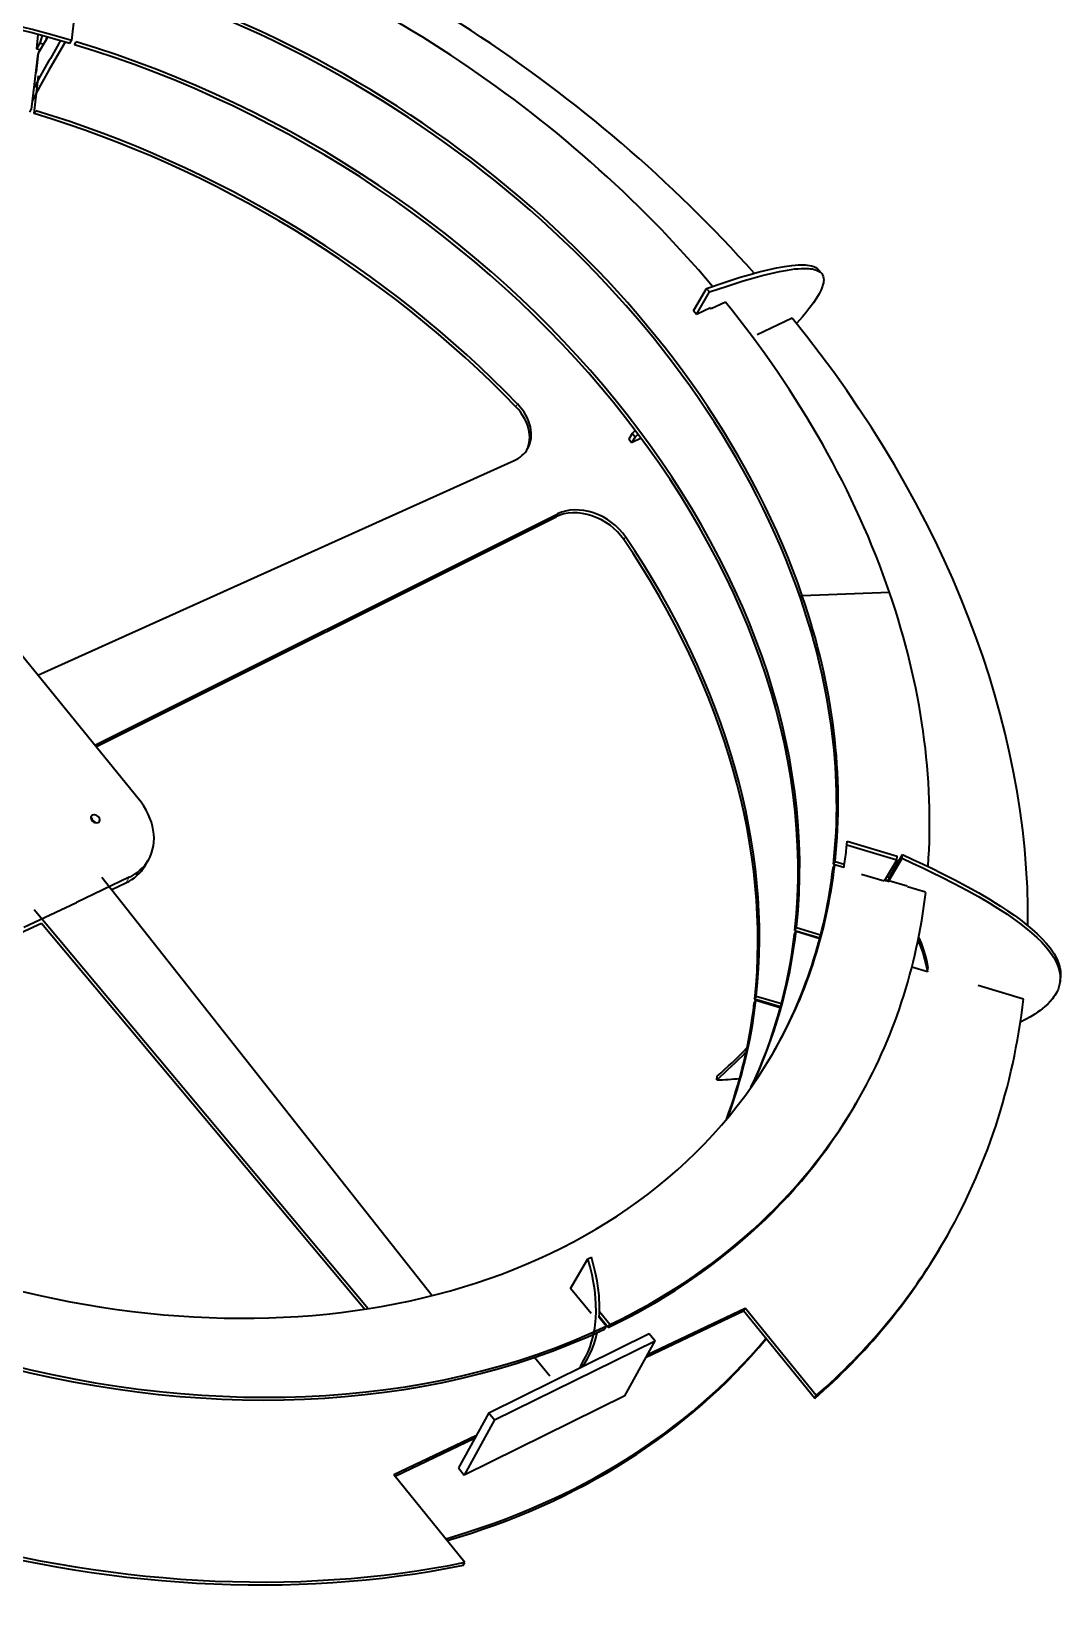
# Model space of a CAD drawing. Extents: x 95 to 1141, y 12 to 831.
# Drawn here: x 984 to 1054.7, y 490.3 to 598 of the extents above; entities that cross this region are included whole.
import ezdxf

# ---------------------------------------------------------------- set-up
doc = ezdxf.new("R2010")
doc.units = 0

msp = doc.modelspace()

# ---------------------------------------------------------------- linework, layer by layer
at = {"color": 7, "lineweight": 35, "ltscale": 0.096315}
msp.add_line((987.17, 601.15), (986.74, 597.32), dxfattribs=at)
at = {"color": 7, "lineweight": 35, "ltscale": 0.024911}
msp.add_line((984.43, 597.74), (984.32, 596.75), dxfattribs=at)
at = {"color": 7, "lineweight": 35, "ltscale": 0.01389}
msp.add_line((984.72, 597.67), (984.55, 597.14), dxfattribs=at)
at = {"color": 7, "lineweight": 35, "ltscale": 0.011179}
for p, q in [((984.55, 597.14), (984.32, 596.75)), ((1025.23, 570.34), (1025, 569.96)), ((1025.43, 570.1), (1025.2, 569.71)), ((991.78, 540.66), (992, 541.05))]:
    msp.add_line(p, q, dxfattribs=at)
at = {"color": 7, "lineweight": 35, "ltscale": 0.006744}
for p, q in [((984.58, 596.67), (984.32, 596.75)), ((984.81, 597.06), (984.55, 597.14))]:
    msp.add_line(p, q, dxfattribs=at)
at = {"color": 7, "lineweight": 35, "ltscale": 0.027947}
msp.add_line((985.01, 597.42), (984.45, 596.45), dxfattribs=at)
at = {"color": 7, "lineweight": 35, "ltscale": 0.007618}
msp.add_line((985.04, 597.58), (984.94, 597.29), dxfattribs=at)
at = {"color": 7, "lineweight": 35, "ltscale": 0.004155}
msp.add_line((985.07, 597.57), (985.01, 597.42), dxfattribs=at)
at = {"color": 7, "lineweight": 35, "ltscale": 0.005589}
for p, q in [((986.62, 597.13), (986.74, 597.32)), ((1037.77, 504.09), (1037.88, 504.29)), ((1013.64, 492.64), (1013.75, 492.83))]:
    msp.add_line(p, q, dxfattribs=at)
at = {"color": 7, "lineweight": 35, "ltscale": 0.005588}
for p, q in [((986.94, 597.04), (987.05, 597.23)), ((1039.03, 540.51), (1039.14, 540.71)), ((1036.41, 536.23), (1036.52, 536.42)), ((1033.62, 531.24), (1033.73, 531.44))]:
    msp.add_line(p, q, dxfattribs=at)
at = {"color": 7, "lineweight": 35, "ltscale": 0.0963}
msp.add_line((984.41, 596.42), (983.97, 592.59), dxfattribs=at)
at = {"color": 7, "lineweight": 35, "ltscale": 0.032105}
msp.add_line((984.45, 596.45), (984.31, 595.17), dxfattribs=at)
at = {"color": 7, "lineweight": 35, "ltscale": 0.001003}
for p, q in [((984.42, 596.19), (984.38, 596.2)), ((984.45, 596.41), (984.41, 596.42))]:
    msp.add_line(p, q, dxfattribs=at)
at = {"color": 7, "lineweight": 35, "ltscale": 0.065217}
msp.add_line((984.17, 592.31), (984.47, 594.9), dxfattribs=at)
at = {"color": 7, "lineweight": 35, "ltscale": 0.002445}
msp.add_line((984.31, 595.17), (984.26, 595.09), dxfattribs=at)
at = {"color": 7, "lineweight": 35, "ltscale": 0.00559}
for p, q in [((983.86, 592.4), (983.97, 592.59)), ((984.17, 592.31), (984.29, 592.5)), ((1036.38, 535.97), (1036.49, 536.17)), ((1032.88, 510.1), (1033, 510.29)), ((1023.35, 508.85), (1023.46, 509.05)), ((1023.59, 508.97), (1023.7, 509.16))]:
    msp.add_line(p, q, dxfattribs=at)
at = {"color": 7, "lineweight": 35, "ltscale": 0.007942}
msp.add_line((1038.25, 581.32), (1038.05, 581.57), dxfattribs=at)
at = {"color": 7, "lineweight": 35, "ltscale": 0.044714}
msp.add_line((1029.45, 578.77), (1030.35, 580.31), dxfattribs=at)
at = {"color": 7, "lineweight": 35, "ltscale": 0.044715}
for p, q in [((1029.65, 578.52), (1030.55, 580.07)), ((1042.87, 539.63), (1043.77, 541.18)), ((1042.9, 539.89), (1043.8, 541.43))]:
    msp.add_line(p, q, dxfattribs=at)
at = {"color": 7, "lineweight": 35, "ltscale": 0.007943}
msp.add_line((1030.55, 580.07), (1030.35, 580.31), dxfattribs=at)
at = {"color": 7, "lineweight": 35, "ltscale": 0.026721}
msp.add_line((1031.64, 579.36), (1030.67, 578.9), dxfattribs=at)
at = {"color": 7, "lineweight": 35, "ltscale": 0.007941}
for p, q in [((1029.65, 578.52), (1029.45, 578.77)), ((1025.2, 569.71), (1025, 569.96)), ((1025.43, 570.1), (1025.23, 570.34))]:
    msp.add_line(p, q, dxfattribs=at)
at = {"color": 7, "lineweight": 35, "ltscale": 0.026707}
msp.add_line((1030.61, 578.98), (1029.65, 578.52), dxfattribs=at)
at = {"color": 7, "lineweight": 35, "ltscale": 0.002479}
msp.add_line((1030.61, 578.98), (1030.67, 578.9), dxfattribs=at)
at = {"color": 7, "lineweight": 35, "ltscale": 0.066771}
msp.add_line((1036.23, 578.26), (1033.82, 577.11), dxfattribs=at)
at = {"color": 7, "lineweight": 13, "ltscale": 0.005588}
for p, q in [((1017.25, 572.18), (1017.36, 572.37)), ((1020.01, 564.63), (1020.12, 564.82))]:
    msp.add_line(p, q, dxfattribs=at)
at = {"color": 7, "lineweight": 35}
for p, q in [((991.31, 545.28), (969.82, 571.69)), ((984.41, 553.76), (1017.13, 568.49)), ((988.33, 548.94), (1020.12, 564.82)), ((988.41, 548.84), (1020.01, 564.63)), ((988.82, 539.88), (1011.51, 511.16)), ((984.16, 537.67), (1007.11, 510.26)), ((984.67, 536.73), (1006.87, 510.22))]:
    msp.add_line(p, q, dxfattribs=at)
at = {"color": 7, "lineweight": 35, "ltscale": 0.017927}
msp.add_line((1025.85, 570.02), (1025.2, 569.71), dxfattribs=at)
at = {"color": 7, "lineweight": 35, "ltscale": 0.007633}
msp.add_line((1025.45, 570.55), (1025.23, 570.34), dxfattribs=at)
at = {"color": 7, "lineweight": 35, "ltscale": 0.007329}
msp.add_line((1025.65, 570.29), (1025.43, 570.1), dxfattribs=at)
at = {"color": 7, "lineweight": 13, "ltscale": 0.00559}
msp.add_line((1024.66, 563.06), (1024.78, 563.26), dxfattribs=at)
at = {"color": 7, "lineweight": 35, "ltscale": 0.005591}
for p, q in [((1036.8, 559), (1036.92, 559.19)), ((1036.8, 559), (1036.92, 559.19)), ((1039.06, 540.77), (1039.17, 540.96)), ((1033.64, 531.5), (1033.76, 531.69)), ((1040.51, 524.19), (1040.62, 524.38)), ((1046.5, 514.62), (1046.61, 514.81))]:
    msp.add_line(p, q, dxfattribs=at)
at = {"color": 7, "lineweight": 35, "ltscale": 0.149927}
msp.add_line((1042.91, 559.42), (1036.92, 559.19), dxfattribs=at)
msp.add_line((1042.91, 559.42), (1036.92, 559.19), dxfattribs=at)
at = {"color": 7, "lineweight": 35, "ltscale": 0.006422}
for p, q in [((1039.97, 542.1), (1040, 542.35)), ((1054.62, 532.71), (1054.65, 532.97))]:
    msp.add_line(p, q, dxfattribs=at)
at = {"color": 7, "lineweight": 35, "ltscale": 0.08965}
msp.add_line((1039.97, 542.1), (1043.41, 541.07), dxfattribs=at)
at = {"color": 7, "lineweight": 35, "ltscale": 0.089647}
msp.add_line((1040, 542.35), (1043.43, 541.33), dxfattribs=at)
at = {"color": 7, "lineweight": 35, "ltscale": 0.018424}
msp.add_line((1039.06, 540.77), (1039.76, 540.56), dxfattribs=at)
at = {"color": 7, "lineweight": 35, "ltscale": 0.016437}
msp.add_line((1039.17, 540.96), (1039.8, 540.77), dxfattribs=at)
at = {"color": 7, "lineweight": 35, "ltscale": 0.042642}
msp.add_line((1043.41, 541.07), (1042.55, 539.6), dxfattribs=at)
at = {"color": 7, "lineweight": 35, "ltscale": 0.00642}
for p, q in [((1043.41, 541.07), (1043.43, 541.33)), ((1031.05, 525.96), (1031.08, 526.22))]:
    msp.add_line(p, q, dxfattribs=at)
at = {"color": 7, "lineweight": 35, "ltscale": 0.006421}
for p, q in [((1043.77, 541.18), (1043.8, 541.43)), ((1042.87, 539.63), (1042.9, 539.89)), ((1045.52, 533.38), (1045.55, 533.64))]:
    msp.add_line(p, q, dxfattribs=at)
at = {"color": 7, "lineweight": 35, "ltscale": 0.100158}
msp.add_line((990.69, 539.87), (987.07, 538.15), dxfattribs=at)
at = {"color": 7, "lineweight": 35, "ltscale": 0.02685}
msp.add_line((990.47, 539.48), (989.5, 539.02), dxfattribs=at)
at = {"color": 7, "lineweight": 13, "ltscale": 0.011178}
msp.add_line((990.47, 539.48), (990.69, 539.87), dxfattribs=at)
at = {"color": 7, "lineweight": 35, "ltscale": 0.040747}
msp.add_line((1042.55, 539.6), (1040.98, 540.06), dxfattribs=at)
at = {"color": 7, "lineweight": 35, "ltscale": 0.007752}
msp.add_line((1042.59, 539.68), (1042.89, 539.59), dxfattribs=at)
at = {"color": 7, "lineweight": 35, "ltscale": 0.005083}
msp.add_line((1042.61, 539.71), (1042.8, 539.65), dxfattribs=at)
at = {"color": 7, "lineweight": 35, "ltscale": 0.004564}
msp.add_line((1042.72, 539.9), (1042.9, 539.85), dxfattribs=at)
at = {"color": 7, "lineweight": 35, "ltscale": 0.000913609}
msp.add_line((1042.77, 539.66), (1042.75, 539.63), dxfattribs=at)
at = {"color": 7, "lineweight": 35, "ltscale": 0.000902851}
for p, q in [((1042.78, 539.62), (1042.78, 539.65)), ((1042.8, 539.61), (1042.8, 539.65))]:
    msp.add_line(p, q, dxfattribs=at)
at = {"color": 7, "lineweight": 35, "ltscale": 0.00432}
msp.add_line((1042.8, 539.65), (1042.89, 539.8), dxfattribs=at)
at = {"color": 7, "lineweight": 35, "ltscale": 0.0326}
msp.add_line((1044.12, 539.26), (1042.87, 539.63), dxfattribs=at)
at = {"color": 7, "lineweight": 35, "ltscale": 0.001001}
msp.add_line((1042.89, 539.59), (1042.89, 539.63), dxfattribs=at)
at = {"color": 7, "lineweight": 35, "ltscale": 0.032616}
msp.add_line((1045.39, 538.84), (1044.14, 539.21), dxfattribs=at)
at = {"color": 7, "lineweight": 35, "ltscale": 0.100156}
msp.add_line((983.45, 536.44), (987.07, 538.15), dxfattribs=at)
at = {"color": 7, "lineweight": 35, "ltscale": 0.039872}
msp.add_line((983.23, 536.05), (984.67, 536.73), dxfattribs=at)
at = {"color": 7, "lineweight": 35, "ltscale": 0.043308}
msp.add_line((1036.52, 536.42), (1038.18, 535.93), dxfattribs=at)
at = {"color": 7, "lineweight": 35, "ltscale": 0.044827}
msp.add_line((1036.41, 536.23), (1038.13, 535.72), dxfattribs=at)
at = {"color": 7, "lineweight": 35, "ltscale": 0.0424}
msp.add_line((1036.49, 536.17), (1038.12, 535.68), dxfattribs=at)
at = {"color": 7, "lineweight": 35, "ltscale": 0.028199}
msp.add_line((1045.52, 533.38), (1044.44, 533.7), dxfattribs=at)
at = {"color": 7, "lineweight": 35, "ltscale": 0.081488}
msp.add_line((1052.11, 531.51), (1048.99, 532.44), dxfattribs=at)
at = {"color": 7, "lineweight": 35, "ltscale": 0.046343}
msp.add_line((1035.42, 530.97), (1033.64, 531.5), dxfattribs=at)
at = {"color": 7, "lineweight": 35, "ltscale": 0.043915}
msp.add_line((1033.73, 531.44), (1035.41, 530.94), dxfattribs=at)
at = {"color": 7, "lineweight": 35, "ltscale": 0.044859}
msp.add_line((1035.48, 531.18), (1033.76, 531.69), dxfattribs=at)
at = {"color": 7, "lineweight": 35, "ltscale": 0.058689}
msp.add_line((1021.01, 511.64), (1022.2, 513.67), dxfattribs=at)
at = {"color": 7, "lineweight": 35, "ltscale": 0.006677}
for p, q in [((1022.2, 513.67), (1022.44, 513.78)), ((1021.7, 506.33), (1021.94, 506.44))]:
    msp.add_line(p, q, dxfattribs=at)
at = {"color": 7, "lineweight": 35, "ltscale": 0.055589}
msp.add_line((1022.42, 509.92), (1021.01, 511.64), dxfattribs=at)
at = {"color": 7, "lineweight": 35, "ltscale": 0.023985}
msp.add_line((1023.59, 508.97), (1022.98, 509.71), dxfattribs=at)
at = {"color": 7, "lineweight": 35, "ltscale": 0.019084}
msp.add_line((1023.46, 509.05), (1022.98, 509.64), dxfattribs=at)
at = {"color": 7, "lineweight": 35, "ltscale": 0.02784}
msp.add_line((1023.7, 509.16), (1023, 510.03), dxfattribs=at)
at = {"color": 7, "lineweight": 35, "ltscale": 0.18534}
msp.add_line((1026.19, 506.92), (1032.88, 510.1), dxfattribs=at)
at = {"color": 7, "lineweight": 35, "ltscale": 0.185566}
msp.add_line((1026.29, 507.11), (1033, 510.29), dxfattribs=at)
at = {"color": 7, "lineweight": 35, "ltscale": 0.193561}
msp.add_line((1037.77, 504.09), (1032.88, 510.1), dxfattribs=at)
at = {"color": 7, "lineweight": 35, "ltscale": 0.193559}
msp.add_line((1037.88, 504.29), (1033, 510.29), dxfattribs=at)
at = {"color": 7, "lineweight": 35, "ltscale": 0.307259}
for p, q in [((1015.39, 503.1), (1026.41, 508.54)), ((1024.72, 504.27), (1013.7, 498.83))]:
    msp.add_line(p, q, dxfattribs=at)
at = {"color": 7, "lineweight": 35, "ltscale": 0.015881}
for p, q in [((1026.41, 508.54), (1026.81, 508.05)), ((1013.3, 499.32), (1013.7, 498.83))]:
    msp.add_line(p, q, dxfattribs=at)
at = {"color": 7, "lineweight": 35, "ltscale": 0.307258}
msp.add_line((1015.79, 502.61), (1026.81, 508.05), dxfattribs=at)
at = {"color": 7, "lineweight": 35, "ltscale": 0.108082}
for p, q in [((1024.72, 504.27), (1026.81, 508.05)), ((1015.39, 503.1), (1013.3, 499.32))]:
    msp.add_line(p, q, dxfattribs=at)
at = {"color": 7, "lineweight": 35, "ltscale": 0.041216}
msp.add_line((1019.57, 505.63), (1018.53, 506.91), dxfattribs=at)
at = {"color": 7, "lineweight": 35, "ltscale": 0.00438}
msp.add_line((1021.7, 506.33), (1021.61, 506.17), dxfattribs=at)
at = {"color": 7, "lineweight": 35, "ltscale": 0.004195}
msp.add_line((1021.94, 506.44), (1021.85, 506.3), dxfattribs=at)
at = {"color": 7, "lineweight": 35, "ltscale": 0.015882}
msp.add_line((1015.39, 503.1), (1015.79, 502.61), dxfattribs=at)
at = {"color": 7, "lineweight": 35, "ltscale": 0.108083}
msp.add_line((1015.79, 502.61), (1013.7, 498.83), dxfattribs=at)
at = {"color": 7, "lineweight": 35, "ltscale": 0.156241}
msp.add_line((1014.51, 501.52), (1008.87, 498.84), dxfattribs=at)
at = {"color": 7, "lineweight": 35, "ltscale": 0.151079}
msp.add_line((1014.41, 501.33), (1008.95, 498.74), dxfattribs=at)
at = {"color": 7, "lineweight": 35, "ltscale": 0.19356}
msp.add_line((1013.75, 492.83), (1008.87, 498.84), dxfattribs=at)
at = {"color": 7, "lineweight": 35}
for points in [[(986.3, 597.22), (985.75, 596.28), (985.18, 595.29), (984.61, 594.26), (984.04, 593.19)], [(1030.35, 580.31), (1031.55, 580.72), (1032.11, 580.9), (1032.65, 581.07), (1033.33, 581.26), (1033.96, 581.44), (1034.55, 581.58), (1035.15, 581.72), (1035.7, 581.82), (1036.2, 581.89), (1036.43, 581.91), (1036.64, 581.92), (1036.98, 581.92), (1037.14, 581.92), (1037.28, 581.9), (1037.41, 581.88), (1037.54, 581.86), (1037.7, 581.81), (1037.84, 581.74), (1037.96, 581.66), (1038.05, 581.57)], [(1030.55, 580.07), (1031.75, 580.47), (1032.31, 580.65), (1032.85, 580.82), (1033.53, 581.02), (1034.16, 581.19), (1034.75, 581.34), (1035.35, 581.47), (1035.9, 581.57), (1036.4, 581.64), (1036.63, 581.66), (1036.84, 581.67), (1037.18, 581.68), (1037.34, 581.67), (1037.48, 581.66), (1037.61, 581.64), (1037.74, 581.61), (1037.9, 581.56), (1038.04, 581.49), (1038.16, 581.42), (1038.25, 581.32)], [(1038.25, 581.32), (1038.31, 581.23), (1038.36, 581.12), (1038.38, 581), (1038.39, 580.87), (1038.38, 580.78), (1038.37, 580.68), (1038.34, 580.58), (1038.31, 580.47), (1038.27, 580.34), (1038.21, 580.21), (1038.08, 579.94), (1037.9, 579.64), (1037.69, 579.32), (1037.44, 578.99), (1037.16, 578.63), (1036.93, 578.36), (1036.53, 577.89)], [(1043.77, 541.18), (1044.49, 540.85), (1045.19, 540.52), (1045.83, 540.21), (1046.45, 539.9), (1047.36, 539.44), (1048.21, 538.99), (1049.01, 538.55), (1049.75, 538.11), (1050.14, 537.87), (1050.51, 537.64), (1050.99, 537.33), (1051.43, 537.02), (1051.84, 536.72), (1052.27, 536.39), (1052.66, 536.06), (1053.02, 535.74), (1053.34, 535.43), (1053.64, 535.1), (1053.78, 534.94), (1053.9, 534.78), (1054.05, 534.57), (1054.19, 534.36), (1054.3, 534.15), (1054.42, 533.9), (1054.51, 533.66), (1054.58, 533.41), (1054.62, 533.18), (1054.63, 532.94), (1054.62, 532.71)], [(1043.8, 541.43), (1044.52, 541.1), (1045.21, 540.78), (1045.86, 540.47), (1046.48, 540.16), (1047.39, 539.7), (1048.24, 539.25), (1049.04, 538.8), (1049.78, 538.37), (1050.17, 538.13), (1050.54, 537.89), (1051.01, 537.58), (1051.46, 537.28), (1051.87, 536.98), (1052.3, 536.64), (1052.69, 536.32), (1053.05, 536), (1053.37, 535.68), (1053.67, 535.35), (1053.81, 535.19), (1053.93, 535.03), (1054.08, 534.82), (1054.22, 534.61), (1054.33, 534.41), (1054.45, 534.16), (1054.54, 533.91), (1054.61, 533.67), (1054.65, 533.43), (1054.66, 533.2), (1054.65, 532.97)], [(1044.86, 535.55), (1045.04, 535.12), (1045.19, 534.69), (1045.32, 534.26), (1045.43, 533.82), (1045.52, 533.38)], [(1044.91, 535.77), (1045.08, 535.35), (1045.23, 534.93), (1045.35, 534.5), (1045.46, 534.07), (1045.55, 533.64)], [(1054.62, 532.71), (1054.59, 532.53), (1054.54, 532.34), (1054.48, 532.16), (1054.4, 531.98), (1054.33, 531.87), (1054.26, 531.76), (1054.18, 531.64), (1054.1, 531.53), (1053.94, 531.34), (1053.77, 531.16), (1053.57, 530.99), (1053.42, 530.86), (1053.25, 530.73), (1053.07, 530.61), (1052.89, 530.48), (1052.58, 530.29), (1052.25, 530.11), (1051.9, 529.93)], [(1021.7, 506.33), (1021.88, 506.64), (1022.05, 506.96), (1022.21, 507.29), (1022.34, 507.63), (1022.45, 507.98), (1022.55, 508.34), (1022.63, 508.71), (1022.67, 508.92), (1022.7, 509.15), (1022.74, 509.6), (1022.76, 510.07), (1022.75, 510.54), (1022.72, 511.03), (1022.67, 511.54), (1022.59, 512.05), (1022.48, 512.58), (1022.35, 513.12), (1022.2, 513.67)], [(1022.98, 509.64), (1023, 509.96), (1023, 510.29), (1023, 510.63), (1022.98, 510.89), (1022.96, 511.15), (1022.91, 511.65), (1022.83, 512.17), (1022.72, 512.69), (1022.59, 513.23), (1022.44, 513.78)], [(1021.94, 506.44), (1022.14, 506.78), (1022.32, 507.12), (1022.48, 507.48), (1022.62, 507.85), (1022.73, 508.23), (1022.83, 508.61)]]:
    msp.add_lwpolyline(points, dxfattribs=at)
for centre, radius, start, end in [((1053.93, 556.67), 79.17, 149.111, 151.8268), ((1018.5, 544.27), 21.59, 350.0035, 353.2104), ((1018.07, 544.06), 21.99, 353.5494, 354.8722), ((1008.42, 551.87), 34.39, 311.1459, 315.7404), ((1008.48, 552.09), 34.35, 311.1437, 315.8222), ((1030.37, 548.68), 22.73, 271.7277, 275.6702)]:
    msp.add_arc(centre, radius, start, end, dxfattribs=at)
for centre, major_axis, start_param, end_param in [((981.84, 552.62), (64.77, -37.81), 1.889479, 3.141546), ((984.38, 556.96), (50.38, -29.41), 1.890114, 3.139011), ((984.49, 557.15), (50.38, -29.41), 1.890114, 3.141546), ((981.84, 552.62), (64.77, -37.81), 1.155974, 1.85125), ((984.49, 557.15), (56.14, -32.77), 1.122024, 1.875417), ((981.73, 552.42), (50.38, -29.41), 1.890102, 2.669794), ((981.84, 552.62), (50.38, -29.41), 1.890102, 2.669794), ((984.38, 556.96), (50.38, -29.41), 0.709642, 1.8844), ((984.49, 557.15), (50.38, -29.41), 0.709642, 1.8844), ((981.73, 552.42), (50.38, -29.41), 0.319318, 1.884412), ((981.84, 552.62), (50.38, -29.41), 0.319318, 1.884412), ((978.97, 547.69), (50.38, -29.41), 1.207753, 1.8844), ((979.08, 547.88), (50.38, -29.41), 1.207753, 1.8844), ((984.49, 557.15), (56.14, -32.77), 0.709593, 1.099295), ((981.84, 552.62), (64.77, -37.81), 0.400825, 1.099637), ((1015.06, 570.78), (2.88, -1.68), 0.045066, 1.207753), ((1015.17, 570.97), (2.88, -1.68), 0.000013, 1.207753), ((1015.17, 570.97), (2.88, -1.68), 5.796794, 6.283198), ((1022.05, 562.18), (2.88, -1.68), 0.995965, 2.690108), ((1022.16, 562.38), (2.88, -1.68), 0.995965, 2.690108), ((979.08, 547.88), (50.38, -29.41), 0.319318, 0.995965), ((978.97, 547.69), (50.38, -29.41), 0.319318, 0.995965), ((984.38, 556.96), (50.38, -29.41), 0.319318, 0.709642), ((984.49, 557.15), (50.38, -29.41), 0.319318, 0.709642), ((984.49, 557.15), (56.14, -32.77), 0.34935, 0.709593), ((987.69, 543.57), (4.32, -2.52), 0.000043, 1.101859), ((988.37, 543.89), (0.288, -0.168), 3.141633, 5.02885), ((988.37, 543.89), (0.288, -0.168), 0.00004, 3.141633), ((988.43, 543.79), (0.288, -0.168), 3.141633, 3.852588), ((988.15, 543.51), (0.288, -0.168), 1.129407, 2.016917), ((988.37, 543.89), (0.288, -0.168), 5.02885, 6.283226), ((987.46, 543.18), (4.32, -2.52), 5.814248, 6.283228), ((987.69, 543.57), (4.32, -2.52), 5.814248, 6.283228), ((984.49, 557.15), (50.38, -29.41), 6.283139, 6.596789), ((984.38, 556.96), (50.38, -29.41), 0.002585, 0.313603), ((984.49, 557.15), (56.14, -32.77), 6.283178, 6.597082), ((981.73, 552.42), (50.38, -29.41), 0.06343, 0.313603), ((981.84, 552.62), (50.38, -29.41), 0.060844, 0.313603), ((978.97, 547.69), (50.38, -29.41), 0.126937, 0.313603), ((979.08, 547.88), (50.38, -29.41), 0.124332, 0.313603), ((981.84, 552.62), (64.77, -37.81), 0.000087, 0.314238), ((984.49, 557.15), (50.38, -29.41), 5.040749, 6.283139), ((984.38, 556.96), (56.14, -32.77), 5.816812, 6.283178), ((984.49, 557.15), (56.14, -32.77), 5.816812, 6.283178), ((981.84, 552.62), (64.77, -37.81), 6.038341, 6.283272), ((981.73, 552.42), (64.77, -37.81), 6.038341, 6.283272), ((984.38, 556.96), (56.13, -32.77), 5.039677, 5.811684), ((984.49, 557.15), (56.13, -32.77), 5.038513, 5.811684), ((979.08, 547.88), (59.01, -34.45), 5.666214, 6.157315), ((978.97, 547.69), (59.01, -34.45), 5.670191, 6.161495), ((981.73, 552.42), (64.77, -37.81), 5.039096, 5.590155), ((981.84, 552.62), (64.77, -37.81), 5.03895, 5.590155)]:
    msp.add_ellipse(centre, major_axis=major_axis, ratio=0.741704, start_param=start_param, end_param=end_param, dxfattribs=at)

doc.saveas('drawing.dxf')
